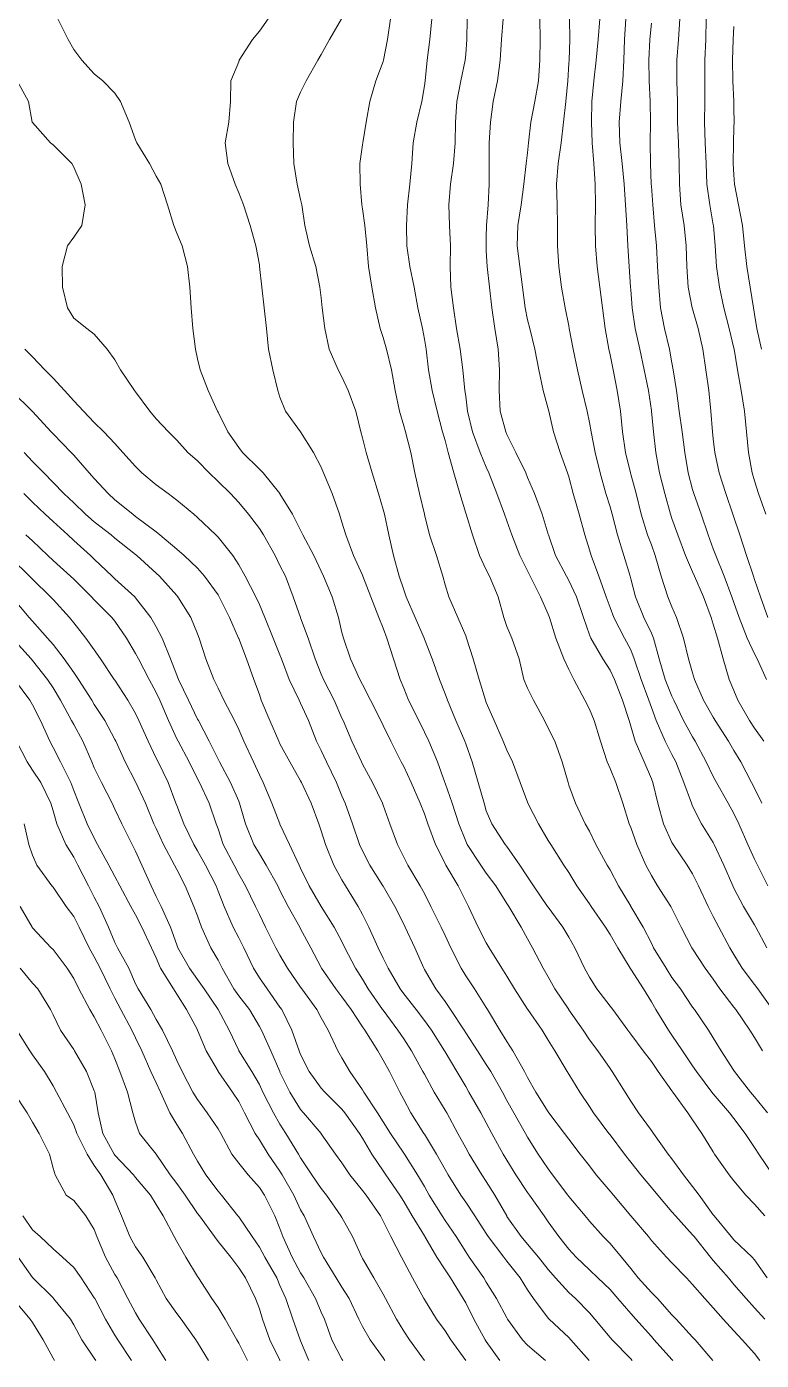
# Model space of a CAD drawing. Header units: centimetres. Extents: x 0 to 642158, y -847 to 649707.
# Drawn here: x 617067.11 to 617084.92, y 620602.75 to 620635.06 of the extents above; entities that cross this region are included whole.
import ezdxf

# ---------------------------------------------------------------- set-up
doc = ezdxf.new("R2010")
doc.units = ezdxf.units.CM
doc.header["$MEASUREMENT"] = 0
doc.layers.add('WAL_topographie 0.5', color=253, linetype='Continuous', lineweight=20)

msp = doc.modelspace()

# ---------------------------------------------------------------- linework, layer by layer
at = {"layer": 'WAL_topographie 0.5'}
for points in [[(617084.997, 620603.75), (617084.75, 620604.026), (617084.545, 620604.25), (617084.25, 620604.593), (617084.116, 620604.75), (617083.75, 620605.168), (617083.681, 620605.25), (617083.284, 620605.75), (617083.25, 620605.793), (617082.834, 620606.25), (617082.75, 620606.354), (617082.408, 620606.75), (617082.25, 620606.943), (617081.995, 620607.25), (617081.75, 620607.553), (617081.597, 620607.75), (617081.25, 620608.214), (617081.223, 620608.25), (617080.846, 620608.75), (617080.75, 620608.901), (617080.514, 620609.25), (617080.25, 620609.685), (617080.21, 620609.75), (617079.907, 620610.25), (617079.75, 620610.511), (617079.606, 620610.75), (617079.255, 620611.25), (617079.25, 620611.257), (617078.937, 620611.75), (617078.75, 620612.062), (617078.63, 620612.25), (617078.319, 620612.75), (617078.25, 620612.87), (617078.049, 620613.25), (617077.816, 620613.75), (617077.75, 620613.88), (617077.57, 620614.25), (617077.27, 620614.75), (617077.25, 620614.789), (617077.015, 620615.25), (617076.836, 620615.75), (617076.75, 620615.993), (617076.65, 620616.25), (617076.431, 620616.75), (617076.25, 620617.136), (617076.19, 620617.25), (617075.94, 620617.75), (617075.75, 620618.131), (617075.692, 620618.25), (617075.443, 620618.75), (617075.25, 620619.124), (617075.185, 620619.25), (617074.958, 620619.75), (617074.786, 620620.25), (617074.75, 620620.386), (617074.666, 620620.75), (617074.512, 620621.25), (617074.307, 620621.75), (617074.25, 620621.869), (617074.07, 620622.25), (617073.807, 620622.75), (617073.75, 620622.866), (617073.55, 620623.25), (617073.25, 620623.744), (617073.246, 620623.75), (617072.839, 620624.25), (617072.75, 620624.34), (617072.343, 620624.75), (617072.25, 620624.87), (617071.986, 620625.25), (617071.75, 620625.725), (617071.736, 620625.75), (617071.511, 620626.25), (617071.316, 620626.75), (617071.25, 620627.019), (617071.2, 620627.25), (617071.14, 620627.75), (617071.099, 620628.25), (617071.061, 620628.75), (617071.005, 620629.25), (617070.88, 620629.75), (617070.75, 620630.058), (617070.679, 620630.25), (617070.521, 620630.75), (617070.361, 620631.25), (617070.25, 620631.445), (617070.087, 620631.75), (617069.784, 620632.25), (617069.75, 620632.324), (617069.591, 620632.75), (617069.387, 620633.25), (617069.25, 620633.453), (617068.955, 620633.75), (617068.75, 620633.922), (617068.444, 620634.25), (617068.25, 620634.514), (617068.115, 620634.75), (617067.867, 620635.25)], [(617085.06, 620604.75), (617084.75, 620605.187), (617084.693, 620605.25), (617084.25, 620605.675), (617084.186, 620605.75), (617083.773, 620606.25), (617083.75, 620606.279), (617083.406, 620606.75), (617083.25, 620606.961), (617083.031, 620607.25), (617082.75, 620607.636), (617082.661, 620607.75), (617082.299, 620608.25), (617082.25, 620608.32), (617081.937, 620608.75), (617081.75, 620609.028), (617081.613, 620609.25), (617081.303, 620609.75), (617081.25, 620609.82), (617080.95, 620610.25), (617080.75, 620610.52), (617080.594, 620610.75), (617080.25, 620611.246), (617080.248, 620611.25), (617079.911, 620611.75), (617079.75, 620612.04), (617079.629, 620612.25), (617079.369, 620612.75), (617079.25, 620612.966), (617079.093, 620613.25), (617078.798, 620613.75), (617078.75, 620613.823), (617078.477, 620614.25), (617078.25, 620614.557), (617078.115, 620614.75), (617077.787, 620615.25), (617077.75, 620615.332), (617077.587, 620615.75), (617077.421, 620616.25), (617077.25, 620616.737), (617077.245, 620616.75), (617077.069, 620617.25), (617076.856, 620617.75), (617076.75, 620617.97), (617076.613, 620618.25), (617076.365, 620618.75), (617076.25, 620619.04), (617076.166, 620619.25), (617076.004, 620619.75), (617075.843, 620620.25), (617075.75, 620620.494), (617075.644, 620620.75), (617075.45, 620621.25), (617075.26, 620621.75), (617075.25, 620621.776), (617075.034, 620622.25), (617074.842, 620622.75), (617074.75, 620623.062), (617074.694, 620623.25), (617074.518, 620623.75), (617074.306, 620624.25), (617074.25, 620624.395), (617074.065, 620624.75), (617073.75, 620625.244), (617073.744, 620625.25), (617073.381, 620625.75), (617073.25, 620626.091), (617073.2, 620626.25), (617073.075, 620626.75), (617072.972, 620627.25), (617072.92, 620627.75), (617072.865, 620628.25), (617072.808, 620628.75), (617072.756, 620629.25), (617072.75, 620629.29), (617072.662, 620629.75), (617072.527, 620630.25), (617072.364, 620630.75), (617072.25, 620631.036), (617072.166, 620631.25), (617071.988, 620631.75), (617071.924, 620632.25), (617072.012, 620632.75), (617072.049, 620633.25), (617072.056, 620633.75), (617072.25, 620634.215), (617072.264, 620634.25), (617072.583, 620634.75), (617072.75, 620634.955), (617072.962, 620635.25)], [(617084.999, 620606.25), (617084.75, 620606.534), (617084.542, 620606.75), (617084.25, 620607.1), (617084.132, 620607.25), (617083.784, 620607.75), (617083.75, 620607.804), (617083.471, 620608.25), (617083.25, 620608.577), (617083.135, 620608.75), (617082.771, 620609.25), (617082.75, 620609.279), (617082.415, 620609.75), (617082.25, 620609.99), (617082.054, 620610.25), (617081.75, 620610.656), (617081.676, 620610.75), (617081.315, 620611.25), (617081.25, 620611.334), (617080.927, 620611.75), (617080.75, 620612.032), (617080.633, 620612.25), (617080.399, 620612.75), (617080.25, 620613.001), (617080.105, 620613.25), (617079.75, 620613.729), (617079.736, 620613.75), (617079.395, 620614.25), (617079.25, 620614.468), (617079.059, 620614.75), (617078.75, 620615.198), (617078.711, 620615.25), (617078.383, 620615.75), (617078.25, 620616.066), (617078.195, 620616.25), (617078.055, 620616.75), (617077.904, 620617.25), (617077.75, 620617.69), (617077.729, 620617.75), (617077.512, 620618.25), (617077.306, 620618.75), (617077.25, 620618.9), (617077.112, 620619.25), (617076.937, 620619.75), (617076.75, 620620.225), (617076.741, 620620.25), (617076.524, 620620.75), (617076.306, 620621.25), (617076.25, 620621.416), (617076.142, 620621.75), (617076.002, 620622.25), (617075.889, 620622.75), (617075.782, 620623.25), (617075.75, 620623.367), (617075.634, 620623.75), (617075.485, 620624.25), (617075.336, 620624.75), (617075.25, 620625.099), (617075.212, 620625.25), (617075.086, 620625.75), (617074.905, 620626.25), (617074.75, 620626.582), (617074.656, 620626.75), (617074.444, 620627.25), (617074.34, 620627.75), (617074.275, 620628.25), (617074.25, 620628.492), (617074.219, 620628.75), (617074.117, 620629.25), (617073.962, 620629.75), (617073.851, 620630.25), (617073.781, 620630.75), (617073.75, 620630.877), (617073.668, 620631.25), (617073.584, 620631.75), (617073.568, 620632.25), (617073.576, 620632.75), (617073.654, 620633.25), (617073.75, 620633.477), (617073.884, 620633.75), (617074.168, 620634.25), (617074.25, 620634.386), (617074.453, 620634.75), (617074.741, 620635.25)], [(617085.198, 620607.25), (617084.853, 620607.75), (617084.75, 620607.911), (617084.523, 620608.25), (617084.25, 620608.608), (617084.142, 620608.75), (617083.75, 620609.211), (617083.719, 620609.25), (617083.342, 620609.75), (617083.25, 620609.884), (617083.001, 620610.25), (617082.75, 620610.63), (617082.666, 620610.75), (617082.359, 620611.25), (617082.25, 620611.44), (617082.06, 620611.75), (617081.75, 620612.226), (617081.733, 620612.25), (617081.434, 620612.75), (617081.25, 620613.067), (617081.135, 620613.25), (617080.789, 620613.75), (617080.75, 620613.81), (617080.445, 620614.25), (617080.25, 620614.57), (617080.133, 620614.75), (617079.812, 620615.25), (617079.75, 620615.347), (617079.517, 620615.75), (617079.258, 620616.25), (617079.25, 620616.273), (617079.072, 620616.75), (617078.885, 620617.25), (617078.75, 620617.531), (617078.66, 620617.75), (617078.439, 620618.25), (617078.25, 620618.69), (617078.229, 620618.75), (617078.079, 620619.25), (617077.935, 620619.75), (617077.769, 620620.25), (617077.75, 620620.301), (617077.561, 620620.75), (617077.339, 620621.25), (617077.25, 620621.538), (617077.193, 620621.75), (617077.044, 620622.25), (617076.876, 620622.75), (617076.75, 620623.245), (617076.749, 620623.25), (617076.629, 620623.75), (617076.518, 620624.25), (617076.419, 620624.75), (617076.288, 620625.25), (617076.25, 620625.393), (617076.15, 620625.75), (617076.04, 620626.25), (617075.949, 620626.75), (617075.829, 620627.25), (617075.75, 620627.529), (617075.675, 620627.75), (617075.568, 620628.25), (617075.478, 620628.75), (617075.398, 620629.25), (617075.357, 620629.75), (617075.303, 620630.25), (617075.25, 620630.65), (617075.233, 620630.75), (617075.19, 620631.25), (617075.188, 620631.75), (617075.25, 620632.202), (617075.255, 620632.25), (617075.341, 620632.75), (617075.43, 620633.25), (617075.571, 620633.75), (617075.75, 620634.22), (617075.759, 620634.25), (617075.858, 620634.75), (617075.93, 620635.25)], [(617085.065, 620608.75), (617084.75, 620609.135), (617084.652, 620609.25), (617084.267, 620609.75), (617084.25, 620609.778), (617083.946, 620610.25), (617083.75, 620610.562), (617083.631, 620610.75), (617083.293, 620611.25), (617083.25, 620611.31), (617082.954, 620611.75), (617082.75, 620612.028), (617082.605, 620612.25), (617082.306, 620612.75), (617082.25, 620612.863), (617082.054, 620613.25), (617081.754, 620613.75), (617081.75, 620613.756), (617081.454, 620614.25), (617081.25, 620614.632), (617081.181, 620614.75), (617080.907, 620615.25), (617080.75, 620615.571), (617080.648, 620615.75), (617080.411, 620616.25), (617080.25, 620616.689), (617080.23, 620616.75), (617080.091, 620617.25), (617079.908, 620617.75), (617079.75, 620618.072), (617079.663, 620618.25), (617079.39, 620618.75), (617079.25, 620619.04), (617079.158, 620619.25), (617079.046, 620619.75), (617078.87, 620620.25), (617078.75, 620620.531), (617078.671, 620620.75), (617078.536, 620621.25), (617078.326, 620621.75), (617078.25, 620621.905), (617078.085, 620622.25), (617077.917, 620622.75), (617077.759, 620623.25), (617077.75, 620623.279), (617077.608, 620623.75), (617077.463, 620624.25), (617077.327, 620624.75), (617077.25, 620625.039), (617077.189, 620625.25), (617077.058, 620625.75), (617076.942, 620626.25), (617076.849, 620626.75), (617076.792, 620627.25), (617076.75, 620627.492), (617076.7, 620627.75), (617076.594, 620628.25), (617076.504, 620628.75), (617076.397, 620629.25), (617076.326, 620629.75), (617076.317, 620630.25), (617076.344, 620630.75), (617076.398, 620631.25), (617076.447, 620631.75), (617076.481, 620632.25), (617076.567, 620632.75), (617076.686, 620633.25), (617076.75, 620633.629), (617076.766, 620633.75), (617076.82, 620634.25), (617076.879, 620634.75), (617076.926, 620635.25)], [(617084.946, 620610.25), (617084.75, 620610.571), (617084.64, 620610.75), (617084.297, 620611.25), (617084.25, 620611.311), (617083.912, 620611.75), (617083.75, 620611.984), (617083.555, 620612.25), (617083.25, 620612.723), (617083.233, 620612.75), (617082.971, 620613.25), (617082.75, 620613.702), (617082.725, 620613.75), (617082.403, 620614.25), (617082.25, 620614.499), (617082.117, 620614.75), (617081.896, 620615.25), (617081.75, 620615.664), (617081.716, 620615.75), (617081.56, 620616.25), (617081.391, 620616.75), (617081.25, 620617.094), (617081.183, 620617.25), (617081.015, 620617.75), (617080.865, 620618.25), (617080.75, 620618.53), (617080.64, 620618.75), (617080.375, 620619.25), (617080.25, 620619.49), (617080.129, 620619.75), (617079.935, 620620.25), (617079.778, 620620.75), (617079.75, 620620.826), (617079.566, 620621.25), (617079.315, 620621.75), (617079.25, 620621.879), (617079.06, 620622.25), (617078.87, 620622.75), (617078.75, 620623.092), (617078.695, 620623.25), (617078.506, 620623.75), (617078.313, 620624.25), (617078.25, 620624.39), (617078.101, 620624.75), (617077.918, 620625.25), (617077.796, 620625.75), (617077.75, 620626.114), (617077.732, 620626.25), (617077.681, 620626.75), (617077.614, 620627.25), (617077.531, 620627.75), (617077.455, 620628.25), (617077.394, 620628.75), (617077.373, 620629.25), (617077.379, 620629.75), (617077.361, 620630.25), (617077.341, 620630.75), (617077.383, 620631.25), (617077.456, 620631.75), (617077.494, 620632.25), (617077.507, 620632.75), (617077.539, 620633.25), (617077.629, 620633.75), (617077.735, 620634.25), (617077.75, 620634.398), (617077.781, 620634.75), (617077.786, 620635.25)], [(617085.185, 620611.25), (617084.828, 620611.75), (617084.75, 620611.857), (617084.452, 620612.25), (617084.25, 620612.583), (617084.153, 620612.75), (617083.882, 620613.25), (617083.75, 620613.502), (617083.625, 620613.75), (617083.396, 620614.25), (617083.25, 620614.536), (617083.115, 620614.75), (617082.777, 620615.25), (617082.75, 620615.298), (617082.546, 620615.75), (617082.408, 620616.25), (617082.287, 620616.75), (617082.25, 620616.842), (617082.072, 620617.25), (617081.854, 620617.75), (617081.75, 620618.118), (617081.71, 620618.25), (617081.551, 620618.75), (617081.359, 620619.25), (617081.25, 620619.475), (617081.074, 620619.75), (617080.78, 620620.25), (617080.75, 620620.33), (617080.603, 620620.75), (617080.439, 620621.25), (617080.25, 620621.647), (617080.194, 620621.75), (617079.929, 620622.25), (617079.754, 620622.75), (617079.75, 620622.766), (617079.604, 620623.25), (617079.422, 620623.75), (617079.25, 620624.144), (617079.207, 620624.25), (617078.969, 620624.75), (617078.75, 620625.182), (617078.72, 620625.25), (617078.587, 620625.75), (617078.562, 620626.25), (617078.572, 620626.75), (617078.538, 620627.25), (617078.454, 620627.75), (617078.388, 620628.25), (617078.329, 620628.75), (617078.269, 620629.25), (617078.25, 620629.635), (617078.244, 620629.75), (617078.25, 620629.964), (617078.257, 620630.25), (617078.296, 620630.75), (617078.321, 620631.25), (617078.318, 620631.75), (617078.322, 620632.25), (617078.351, 620632.75), (617078.415, 620633.25), (617078.52, 620633.75), (617078.59, 620634.25), (617078.619, 620634.75), (617078.659, 620635.25)], [(617085.05, 620612.75), (617084.781, 620613.25), (617084.75, 620613.304), (617084.485, 620613.75), (617084.25, 620614.194), (617084.223, 620614.25), (617084.004, 620614.75), (617083.775, 620615.25), (617083.75, 620615.297), (617083.465, 620615.75), (617083.25, 620616.176), (617083.219, 620616.25), (617083.041, 620616.75), (617082.841, 620617.25), (617082.75, 620617.427), (617082.582, 620617.75), (617082.367, 620618.25), (617082.25, 620618.569), (617082.188, 620618.75), (617082.002, 620619.25), (617081.836, 620619.75), (617081.75, 620619.965), (617081.597, 620620.25), (617081.341, 620620.75), (617081.25, 620620.991), (617081.158, 620621.25), (617080.978, 620621.75), (617080.788, 620622.25), (617080.75, 620622.386), (617080.641, 620622.75), (617080.502, 620623.25), (617080.356, 620623.75), (617080.25, 620624.155), (617080.221, 620624.25), (617080.044, 620624.75), (617079.88, 620625.25), (617079.764, 620625.75), (617079.75, 620625.806), (617079.63, 620626.25), (617079.524, 620626.75), (617079.424, 620627.25), (617079.301, 620627.75), (617079.25, 620627.964), (617079.189, 620628.25), (617079.128, 620628.75), (617079.062, 620629.25), (617078.997, 620629.75), (617079.017, 620630.25), (617079.097, 620630.75), (617079.162, 620631.25), (617079.22, 620631.75), (617079.25, 620632.009), (617079.276, 620632.25), (617079.331, 620632.75), (617079.424, 620633.25), (617079.517, 620633.75), (617079.547, 620634.25), (617079.555, 620634.75), (617079.55, 620635.25)], [(617085.074, 620614.25), (617084.82, 620614.75), (617084.75, 620614.898), (617084.59, 620615.25), (617084.372, 620615.75), (617084.25, 620616.002), (617084.113, 620616.25), (617083.831, 620616.75), (617083.75, 620616.895), (617083.58, 620617.25), (617083.315, 620617.75), (617083.25, 620617.858), (617083.033, 620618.25), (617082.793, 620618.75), (617082.75, 620618.845), (617082.588, 620619.25), (617082.438, 620619.75), (617082.301, 620620.25), (617082.25, 620620.366), (617082.07, 620620.75), (617081.864, 620621.25), (617081.75, 620621.688), (617081.733, 620621.75), (617081.582, 620622.25), (617081.429, 620622.75), (617081.301, 620623.25), (617081.25, 620623.43), (617081.149, 620623.75), (617081.006, 620624.25), (617080.891, 620624.75), (617080.791, 620625.25), (617080.75, 620625.47), (617080.691, 620625.75), (617080.577, 620626.25), (617080.459, 620626.75), (617080.353, 620627.25), (617080.262, 620627.75), (617080.25, 620627.815), (617080.163, 620628.25), (617080.07, 620628.75), (617080.007, 620629.25), (617079.975, 620629.75), (617079.976, 620630.25), (617079.965, 620630.75), (617079.949, 620631.25), (617079.99, 620631.75), (617080.061, 620632.25), (617080.123, 620632.75), (617080.177, 620633.25), (617080.222, 620633.75), (617080.25, 620634.167), (617080.256, 620634.25), (617080.276, 620634.75), (617080.266, 620635.25)], [(617084.93, 620616.25), (617084.75, 620616.618), (617084.681, 620616.75), (617084.415, 620617.25), (617084.25, 620617.53), (617084.119, 620617.75), (617083.8, 620618.25), (617083.75, 620618.333), (617083.515, 620618.75), (617083.298, 620619.25), (617083.25, 620619.411), (617083.149, 620619.75), (617083.028, 620620.25), (617082.859, 620620.75), (617082.75, 620621.008), (617082.651, 620621.25), (617082.491, 620621.75), (617082.346, 620622.25), (617082.25, 620622.509), (617082.16, 620622.75), (617082.006, 620623.25), (617081.884, 620623.75), (617081.75, 620624.22), (617081.741, 620624.25), (617081.62, 620624.75), (617081.55, 620625.25), (617081.499, 620625.75), (617081.422, 620626.25), (617081.323, 620626.75), (617081.25, 620627.113), (617081.221, 620627.25), (617081.128, 620627.75), (617081.065, 620628.25), (617081.001, 620628.75), (617080.938, 620629.25), (617080.9, 620629.75), (617080.892, 620630.25), (617080.896, 620630.75), (617080.89, 620631.25), (617080.856, 620631.75), (617080.815, 620632.25), (617080.798, 620632.75), (617080.811, 620633.25), (617080.855, 620633.75), (617080.913, 620634.25), (617080.96, 620634.75), (617080.999, 620635.25)], [(617084.976, 620617.75), (617084.75, 620618.07), (617084.63, 620618.25), (617084.347, 620618.75), (617084.25, 620618.982), (617084.139, 620619.25), (617083.992, 620619.75), (617083.855, 620620.25), (617083.75, 620620.591), (617083.698, 620620.75), (617083.51, 620621.25), (617083.297, 620621.75), (617083.25, 620621.855), (617083.077, 620622.25), (617082.888, 620622.75), (617082.75, 620623.151), (617082.716, 620623.25), (617082.574, 620623.75), (617082.45, 620624.25), (617082.36, 620624.75), (617082.303, 620625.25), (617082.252, 620625.75), (617082.25, 620625.762), (617082.179, 620626.25), (617082.078, 620626.75), (617081.967, 620627.25), (617081.857, 620627.75), (617081.786, 620628.25), (617081.75, 620628.689), (617081.745, 620628.75), (617081.709, 620629.25), (617081.682, 620629.75), (617081.654, 620630.25), (617081.624, 620630.75), (617081.589, 620631.25), (617081.541, 620631.75), (617081.483, 620632.25), (617081.469, 620632.75), (617081.512, 620633.25), (617081.557, 620633.75), (617081.581, 620634.25), (617081.599, 620634.75), (617081.635, 620635.25)], [(617085.069, 620620.75), (617084.894, 620621.25), (617084.75, 620621.672), (617084.725, 620621.75), (617084.558, 620622.25), (617084.395, 620622.75), (617084.25, 620623.182), (617084.228, 620623.25), (617084.058, 620623.75), (617083.897, 620624.25), (617083.786, 620624.75), (617083.75, 620625.074), (617083.732, 620625.25), (617083.694, 620625.75), (617083.642, 620626.25), (617083.574, 620626.75), (617083.495, 620627.25), (617083.384, 620627.75), (617083.25, 620628.225), (617083.243, 620628.25), (617083.146, 620628.75), (617083.109, 620629.25), (617083.091, 620629.75), (617083.044, 620630.25), (617082.968, 620630.75), (617082.929, 620631.25), (617082.923, 620631.75), (617082.905, 620632.25), (617082.887, 620632.75), (617082.881, 620633.25), (617082.87, 620633.75), (617082.87, 620634.25), (617082.911, 620634.75), (617082.942, 620635.25)], [(617085.027, 620623.25), (617084.845, 620623.75), (617084.75, 620624.061), (617084.692, 620624.25), (617084.602, 620624.75), (617084.553, 620625.25), (617084.506, 620625.75), (617084.428, 620626.25), (617084.336, 620626.75), (617084.255, 620627.25), (617084.25, 620627.273), (617084.138, 620627.75), (617084.009, 620628.25), (617083.898, 620628.75), (617083.829, 620629.25), (617083.797, 620629.75), (617083.753, 620630.25), (617083.75, 620630.265), (617083.664, 620630.75), (617083.597, 620631.25), (617083.577, 620631.75), (617083.558, 620632.25), (617083.54, 620632.75), (617083.545, 620633.25), (617083.544, 620633.75), (617083.544, 620634.25), (617083.567, 620634.75), (617083.582, 620635.25)], [(617085.041, 620619.25), (617084.811, 620619.75), (617084.75, 620619.869), (617084.575, 620620.25), (617084.377, 620620.75), (617084.25, 620621.111), (617084.201, 620621.25), (617084.012, 620621.75), (617083.809, 620622.25), (617083.75, 620622.414), (617083.624, 620622.75), (617083.454, 620623.25), (617083.281, 620623.75), (617083.25, 620623.853), (617083.143, 620624.25), (617083.063, 620624.75), (617082.997, 620625.25), (617082.927, 620625.75), (617082.862, 620626.25), (617082.782, 620626.75), (617082.75, 620626.922), (617082.693, 620627.25), (617082.572, 620627.75), (617082.471, 620628.25), (617082.428, 620628.75), (617082.401, 620629.25), (617082.371, 620629.75), (617082.33, 620630.25), (617082.283, 620630.75), (617082.25, 620631.203), (617082.247, 620631.25), (617082.228, 620631.75), (617082.22, 620632.25), (617082.226, 620632.75), (617082.222, 620633.25), (617082.197, 620633.75), (617082.187, 620634.25), (617082.213, 620634.75), (617082.25, 620635.15)], [(617084.917, 620627.25), (617084.808, 620627.75), (617084.75, 620628.095), (617084.722, 620628.25), (617084.647, 620628.75), (617084.565, 620629.25), (617084.508, 620629.75), (617084.456, 620630.25), (617084.36, 620630.75), (617084.265, 620631.25), (617084.25, 620631.471), (617084.234, 620631.75), (617084.24, 620632.25), (617084.25, 620632.625), (617084.254, 620632.75), (617084.25, 620633.083), (617084.248, 620633.25), (617084.221, 620633.75), (617084.216, 620634.25), (617084.236, 620634.75), (617084.25, 620635.07)], [(617084.88, 620602.75), (617084.75, 620602.917), (617084.454, 620603.25), (617084.25, 620603.471), (617083.994, 620603.75), (617083.75, 620604.028), (617083.543, 620604.25), (617083.25, 620604.591), (617083.098, 620604.75), (617082.75, 620605.116), (617082.619, 620605.25), (617082.25, 620605.656), (617082.179, 620605.75), (617081.755, 620606.25), (617081.75, 620606.256), (617081.332, 620606.75), (617081.25, 620606.849), (617080.913, 620607.25), (617080.75, 620607.462), (617080.527, 620607.75), (617080.25, 620608.11), (617080.148, 620608.25), (617079.766, 620608.75), (617079.75, 620608.773), (617079.454, 620609.25), (617079.25, 620609.606), (617079.176, 620609.75), (617078.896, 620610.25), (617078.75, 620610.474), (617078.578, 620610.75), (617078.279, 620611.25), (617078.25, 620611.297), (617077.96, 620611.75), (617077.75, 620612.067), (617077.638, 620612.25), (617077.394, 620612.75), (617077.25, 620613.046), (617077.154, 620613.25), (617076.907, 620613.75), (617076.75, 620614.059), (617076.647, 620614.25), (617076.347, 620614.75), (617076.25, 620614.943), (617076.097, 620615.25), (617075.913, 620615.75), (617075.75, 620616.201), (617075.732, 620616.25), (617075.489, 620616.75), (617075.25, 620617.195), (617075.224, 620617.25), (617074.993, 620617.75), (617074.778, 620618.25), (617074.75, 620618.31), (617074.561, 620618.75), (617074.305, 620619.25), (617074.25, 620619.38), (617074.099, 620619.75), (617073.935, 620620.25), (617073.75, 620620.739), (617073.745, 620620.75), (617073.569, 620621.25), (617073.38, 620621.75), (617073.25, 620622.011), (617073.131, 620622.25), (617072.847, 620622.75), (617072.75, 620622.905), (617072.49, 620623.25), (617072.25, 620623.536), (617072.048, 620623.75), (617071.75, 620624.048), (617071.531, 620624.25), (617071.25, 620624.546), (617071.016, 620624.75), (617070.75, 620625.049), (617070.544, 620625.25), (617070.25, 620625.559), (617070.093, 620625.75), (617069.75, 620626.219), (617069.724, 620626.25), (617069.384, 620626.75), (617069.25, 620626.995), (617069.064, 620627.25), (617068.75, 620627.611), (617068.567, 620627.75), (617068.25, 620628.002), (617068.101, 620628.25), (617067.98, 620628.75), (617067.973, 620629.25), (617068.104, 620629.75), (617068.25, 620629.963), (617068.451, 620630.25), (617068.529, 620630.75), (617068.431, 620631.25), (617068.25, 620631.662), (617068.205, 620631.75), (617067.75, 620632.197), (617067.688, 620632.25), (617067.25, 620632.744), (617067.246, 620632.75), (617067.153, 620633.25), (617066.883, 620633.75)], [(617083.738, 620602.75), (617083.309, 620603.25), (617083.25, 620603.315), (617082.853, 620603.75), (617082.75, 620603.858), (617082.397, 620604.25), (617082.25, 620604.399), (617081.934, 620604.75), (617081.75, 620604.977), (617081.527, 620605.25), (617081.25, 620605.582), (617081.085, 620605.75), (617080.75, 620606.125), (617080.646, 620606.25), (617080.25, 620606.72), (617080.228, 620606.75), (617079.854, 620607.25), (617079.75, 620607.391), (617079.507, 620607.75), (617079.25, 620608.157), (617079.198, 620608.25), (617078.917, 620608.75), (617078.75, 620609.05), (617078.639, 620609.25), (617078.357, 620609.75), (617078.25, 620609.916), (617078.034, 620610.25), (617077.75, 620610.689), (617077.711, 620610.75), (617077.385, 620611.25), (617077.25, 620611.443), (617077.026, 620611.75), (617076.75, 620612.223), (617076.734, 620612.25), (617076.52, 620612.75), (617076.285, 620613.25), (617076.25, 620613.317), (617076.031, 620613.75), (617075.75, 620614.237), (617075.742, 620614.25), (617075.426, 620614.75), (617075.25, 620615.095), (617075.177, 620615.25), (617075.01, 620615.75), (617074.828, 620616.25), (617074.75, 620616.432), (617074.619, 620616.75), (617074.379, 620617.25), (617074.25, 620617.524), (617074.136, 620617.75), (617073.938, 620618.25), (617073.75, 620618.676), (617073.715, 620618.75), (617073.475, 620619.25), (617073.288, 620619.75), (617073.25, 620619.844), (617073.085, 620620.25), (617072.881, 620620.75), (617072.75, 620621.061), (617072.664, 620621.25), (617072.406, 620621.75), (617072.25, 620622.029), (617072.106, 620622.25), (617071.75, 620622.698), (617071.699, 620622.75), (617071.25, 620623.174), (617071.162, 620623.25), (617070.75, 620623.595), (617070.542, 620623.75), (617070.25, 620623.962), (617069.903, 620624.25), (617069.75, 620624.404), (617069.438, 620624.75), (617069.25, 620624.962), (617068.983, 620625.25), (617068.75, 620625.476), (617068.484, 620625.75), (617068.25, 620626.002), (617068.029, 620626.25), (617067.75, 620626.55), (617067.55, 620626.75), (617067.25, 620627.066), (617067.07, 620627.25)], [(617082.767, 620602.75), (617082.75, 620602.77), (617082.321, 620603.25), (617082.25, 620603.33), (617081.87, 620603.75), (617081.75, 620603.887), (617081.441, 620604.25), (617081.25, 620604.469), (617080.956, 620604.75), (617080.75, 620604.944), (617080.425, 620605.25), (617080.25, 620605.443), (617080.01, 620605.75), (617079.75, 620606.11), (617079.649, 620606.25), (617079.299, 620606.75), (617079.25, 620606.818), (617078.962, 620607.25), (617078.75, 620607.599), (617078.661, 620607.75), (617078.387, 620608.25), (617078.25, 620608.503), (617078.115, 620608.75), (617077.829, 620609.25), (617077.75, 620609.387), (617077.539, 620609.75), (617077.25, 620610.227), (617077.237, 620610.25), (617076.921, 620610.75), (617076.75, 620610.988), (617076.552, 620611.25), (617076.25, 620611.635), (617076.164, 620611.75), (617075.87, 620612.25), (617075.75, 620612.498), (617075.631, 620612.75), (617075.402, 620613.25), (617075.25, 620613.557), (617075.147, 620613.75), (617074.835, 620614.25), (617074.75, 620614.391), (617074.551, 620614.75), (617074.353, 620615.25), (617074.25, 620615.581), (617074.192, 620615.75), (617074.002, 620616.25), (617073.772, 620616.75), (617073.75, 620616.789), (617073.486, 620617.25), (617073.25, 620617.691), (617073.22, 620617.75), (617073.003, 620618.25), (617072.797, 620618.75), (617072.75, 620618.882), (617072.615, 620619.25), (617072.435, 620619.75), (617072.25, 620620.244), (617072.248, 620620.25), (617072.03, 620620.75), (617071.779, 620621.25), (617071.75, 620621.296), (617071.42, 620621.75), (617071.25, 620621.944), (617070.929, 620622.25), (617070.75, 620622.404), (617070.335, 620622.75), (617070.25, 620622.821), (617069.75, 620623.2), (617069.682, 620623.25), (617069.25, 620623.601), (617069.084, 620623.75), (617068.75, 620624.113), (617068.629, 620624.25), (617068.25, 620624.686), (617068.187, 620624.75), (617067.75, 620625.198), (617067.701, 620625.25), (617067.25, 620625.742), (617067.243, 620625.75), (617066.75, 620626.236)], [(617081.784, 620602.75), (617081.75, 620602.786), (617081.301, 620603.25), (617081.25, 620603.307), (617080.884, 620603.75), (617080.75, 620603.902), (617080.408, 620604.25), (617080.25, 620604.395), (617079.929, 620604.75), (617079.75, 620604.955), (617079.514, 620605.25), (617079.25, 620605.568), (617079.096, 620605.75), (617078.75, 620606.241), (617078.744, 620606.25), (617078.46, 620606.75), (617078.25, 620607.088), (617078.144, 620607.25), (617077.834, 620607.75), (617077.75, 620607.899), (617077.562, 620608.25), (617077.29, 620608.75), (617077.25, 620608.817), (617076.99, 620609.25), (617076.75, 620609.682), (617076.714, 620609.75), (617076.436, 620610.25), (617076.25, 620610.538), (617076.109, 620610.75), (617075.75, 620611.232), (617075.738, 620611.25), (617075.39, 620611.75), (617075.25, 620611.987), (617075.083, 620612.25), (617074.824, 620612.75), (617074.75, 620612.896), (617074.564, 620613.25), (617074.25, 620613.744), (617074.246, 620613.75), (617073.96, 620614.25), (617073.75, 620614.678), (617073.716, 620614.75), (617073.483, 620615.25), (617073.25, 620615.741), (617073.245, 620615.75), (617073.055, 620616.25), (617072.844, 620616.75), (617072.75, 620616.941), (617072.609, 620617.25), (617072.377, 620617.75), (617072.25, 620618.033), (617072.145, 620618.25), (617071.889, 620618.75), (617071.75, 620619.04), (617071.647, 620619.25), (617071.452, 620619.75), (617071.289, 620620.25), (617071.25, 620620.351), (617071.09, 620620.75), (617070.776, 620621.25), (617070.75, 620621.281), (617070.333, 620621.75), (617070.25, 620621.827), (617069.781, 620622.25), (617069.75, 620622.276), (617069.25, 620622.673), (617069.157, 620622.75), (617068.75, 620623.068), (617068.537, 620623.25), (617068.25, 620623.524), (617068.012, 620623.75), (617067.75, 620624.019), (617067.525, 620624.25), (617067.25, 620624.531), (617067.048, 620624.75)], [(617080.74, 620602.75), (617080.299, 620603.25), (617080.25, 620603.303), (617079.774, 620603.75), (617079.75, 620603.775), (617079.39, 620604.25), (617079.25, 620604.458), (617079.07, 620604.75), (617078.75, 620605.157), (617078.677, 620605.25), (617078.296, 620605.75), (617078.25, 620605.825), (617077.976, 620606.25), (617077.75, 620606.582), (617077.633, 620606.75), (617077.323, 620607.25), (617077.25, 620607.374), (617077.039, 620607.75), (617076.75, 620608.231), (617076.737, 620608.25), (617076.418, 620608.75), (617076.25, 620609.068), (617076.157, 620609.25), (617075.905, 620609.75), (617075.75, 620610.024), (617075.618, 620610.25), (617075.307, 620610.75), (617075.25, 620610.835), (617074.978, 620611.25), (617074.75, 620611.563), (617074.605, 620611.75), (617074.259, 620612.25), (617074.25, 620612.268), (617073.997, 620612.75), (617073.75, 620613.208), (617073.728, 620613.25), (617073.445, 620613.75), (617073.25, 620614.139), (617073.194, 620614.25), (617072.915, 620614.75), (617072.75, 620615.02), (617072.615, 620615.25), (617072.418, 620615.75), (617072.272, 620616.25), (617072.25, 620616.302), (617072.051, 620616.75), (617071.786, 620617.25), (617071.75, 620617.321), (617071.536, 620617.75), (617071.272, 620618.25), (617071.25, 620618.29), (617071.03, 620618.75), (617070.793, 620619.25), (617070.75, 620619.356), (617070.595, 620619.75), (617070.392, 620620.25), (617070.25, 620620.519), (617070.122, 620620.75), (617069.75, 620621.227), (617069.729, 620621.25), (617069.25, 620621.685), (617069.181, 620621.75), (617068.75, 620622.159), (617068.655, 620622.25), (617068.25, 620622.613), (617068.107, 620622.75), (617067.75, 620623.077), (617067.56, 620623.25), (617067.25, 620623.545), (617067.038, 620623.75)], [(617079.688, 620602.75), (617079.25, 620603.122), (617079.125, 620603.25), (617078.766, 620603.75), (617078.75, 620603.778), (617078.496, 620604.25), (617078.25, 620604.649), (617078.191, 620604.75), (617077.835, 620605.25), (617077.75, 620605.377), (617077.516, 620605.75), (617077.25, 620606.138), (617077.178, 620606.25), (617076.869, 620606.75), (617076.75, 620606.963), (617076.584, 620607.25), (617076.265, 620607.75), (617076.25, 620607.771), (617075.927, 620608.25), (617075.75, 620608.534), (617075.616, 620608.75), (617075.282, 620609.25), (617075.25, 620609.306), (617074.941, 620609.75), (617074.75, 620610.083), (617074.65, 620610.25), (617074.42, 620610.75), (617074.25, 620611.047), (617074.145, 620611.25), (617073.78, 620611.75), (617073.75, 620611.793), (617073.434, 620612.25), (617073.25, 620612.572), (617073.151, 620612.75), (617072.897, 620613.25), (617072.75, 620613.551), (617072.655, 620613.75), (617072.414, 620614.25), (617072.25, 620614.533), (617072.138, 620614.75), (617071.872, 620615.25), (617071.75, 620615.626), (617071.705, 620615.75), (617071.536, 620616.25), (617071.299, 620616.75), (617071.25, 620616.844), (617071.047, 620617.25), (617070.781, 620617.75), (617070.75, 620617.813), (617070.548, 620618.25), (617070.334, 620618.75), (617070.25, 620618.933), (617070.083, 620619.25), (617069.817, 620619.75), (617069.75, 620619.879), (617069.53, 620620.25), (617069.25, 620620.657), (617069.176, 620620.75), (617068.75, 620621.178), (617068.684, 620621.25), (617068.25, 620621.677), (617068.171, 620621.75), (617067.75, 620622.131), (617067.625, 620622.25), (617067.25, 620622.609), (617067.09, 620622.75)], [(617078.577, 620602.75), (617078.25, 620603.208), (617078.223, 620603.25), (617077.945, 620603.75), (617077.75, 620604.142), (617077.691, 620604.25), (617077.38, 620604.75), (617077.25, 620604.944), (617077.052, 620605.25), (617076.761, 620605.75), (617076.75, 620605.768), (617076.457, 620606.25), (617076.25, 620606.601), (617076.156, 620606.75), (617075.815, 620607.25), (617075.75, 620607.345), (617075.473, 620607.75), (617075.25, 620608.134), (617075.18, 620608.25), (617074.821, 620608.75), (617074.75, 620608.834), (617074.335, 620609.25), (617074.25, 620609.35), (617073.96, 620609.75), (617073.75, 620610.162), (617073.713, 620610.25), (617073.534, 620610.75), (617073.291, 620611.25), (617073.25, 620611.311), (617072.936, 620611.75), (617072.75, 620612.021), (617072.608, 620612.25), (617072.373, 620612.75), (617072.25, 620612.99), (617072.117, 620613.25), (617071.897, 620613.75), (617071.75, 620614.122), (617071.7, 620614.25), (617071.446, 620614.75), (617071.25, 620615.1), (617071.162, 620615.25), (617070.923, 620615.75), (617070.75, 620616.191), (617070.728, 620616.25), (617070.537, 620616.75), (617070.294, 620617.25), (617070.25, 620617.339), (617070.052, 620617.75), (617069.833, 620618.25), (617069.75, 620618.423), (617069.564, 620618.75), (617069.25, 620619.227), (617069.234, 620619.25), (617068.898, 620619.75), (617068.75, 620619.965), (617068.546, 620620.25), (617068.25, 620620.62), (617068.146, 620620.75), (617067.75, 620621.185), (617067.69, 620621.25), (617067.25, 620621.677), (617067.183, 620621.75), (617066.75, 620622.172)], [(617077.75, 620602.75), (617077.387, 620603.25), (617077.25, 620603.466), (617077.047, 620603.75), (617076.75, 620604.225), (617076.736, 620604.25), (617076.461, 620604.75), (617076.25, 620605.15), (617076.196, 620605.25), (617075.939, 620605.75), (617075.75, 620606.127), (617075.686, 620606.25), (617075.336, 620606.75), (617075.25, 620606.864), (617074.945, 620607.25), (617074.75, 620607.536), (617074.594, 620607.75), (617074.25, 620608.241), (617074.244, 620608.25), (617073.817, 620608.75), (617073.75, 620608.827), (617073.486, 620609.25), (617073.25, 620609.734), (617073.243, 620609.75), (617073.027, 620610.25), (617072.798, 620610.75), (617072.75, 620610.837), (617072.509, 620611.25), (617072.25, 620611.585), (617072.132, 620611.75), (617071.846, 620612.25), (617071.75, 620612.448), (617071.576, 620612.75), (617071.348, 620613.25), (617071.25, 620613.52), (617071.164, 620613.75), (617070.95, 620614.25), (617070.75, 620614.644), (617070.697, 620614.75), (617070.43, 620615.25), (617070.25, 620615.634), (617070.195, 620615.75), (617069.991, 620616.25), (617069.76, 620616.75), (617069.75, 620616.77), (617069.5, 620617.25), (617069.271, 620617.75), (617069.25, 620617.793), (617069.007, 620618.25), (617068.75, 620618.643), (617068.686, 620618.75), (617068.367, 620619.25), (617068.25, 620619.418), (617068.018, 620619.75), (617067.75, 620620.092), (617067.616, 620620.25), (617067.25, 620620.657), (617067.169, 620620.75), (617066.752, 620621.25)], [(617076.749, 620602.75), (617076.391, 620603.25), (617076.25, 620603.463), (617076.075, 620603.75), (617075.809, 620604.25), (617075.75, 620604.358), (617075.523, 620604.75), (617075.25, 620605.218), (617075.231, 620605.25), (617075.009, 620605.75), (617074.75, 620606.211), (617074.728, 620606.25), (617074.379, 620606.75), (617074.25, 620606.914), (617074.023, 620607.25), (617073.75, 620607.662), (617073.699, 620607.75), (617073.394, 620608.25), (617073.25, 620608.472), (617073.09, 620608.75), (617072.837, 620609.25), (617072.75, 620609.434), (617072.57, 620609.75), (617072.255, 620610.25), (617072.25, 620610.26), (617072.016, 620610.75), (617071.754, 620611.25), (617071.75, 620611.255), (617071.411, 620611.75), (617071.25, 620611.979), (617071.057, 620612.25), (617070.776, 620612.75), (617070.75, 620612.816), (617070.596, 620613.25), (617070.368, 620613.75), (617070.25, 620613.991), (617070.125, 620614.25), (617069.904, 620614.75), (617069.75, 620615.086), (617069.668, 620615.25), (617069.416, 620615.75), (617069.25, 620616.108), (617069.181, 620616.25), (617068.922, 620616.75), (617068.75, 620617.108), (617068.69, 620617.25), (617068.47, 620617.75), (617068.25, 620618.154), (617068.2, 620618.25), (617067.934, 620618.75), (617067.75, 620619.044), (617067.613, 620619.25), (617067.25, 620619.711), (617067.216, 620619.75), (617066.765, 620620.25)], [(617075.794, 620602.75), (617075.75, 620602.812), (617075.433, 620603.25), (617075.25, 620603.576), (617075.162, 620603.75), (617074.925, 620604.25), (617074.75, 620604.527), (617074.612, 620604.75), (617074.307, 620605.25), (617074.25, 620605.359), (617074.061, 620605.75), (617073.836, 620606.25), (617073.75, 620606.402), (617073.587, 620606.75), (617073.303, 620607.25), (617073.25, 620607.338), (617072.962, 620607.75), (617072.75, 620608.092), (617072.65, 620608.25), (617072.392, 620608.75), (617072.25, 620609.021), (617072.103, 620609.25), (617071.754, 620609.75), (617071.75, 620609.757), (617071.464, 620610.25), (617071.253, 620610.75), (617071.25, 620610.756), (617070.985, 620611.25), (617070.75, 620611.623), (617070.666, 620611.75), (617070.358, 620612.25), (617070.25, 620612.507), (617070.137, 620612.75), (617069.905, 620613.25), (617069.75, 620613.548), (617069.636, 620613.75), (617069.367, 620614.25), (617069.25, 620614.472), (617069.101, 620614.75), (617068.831, 620615.25), (617068.75, 620615.403), (617068.576, 620615.75), (617068.371, 620616.25), (617068.25, 620616.561), (617068.182, 620616.75), (617067.934, 620617.25), (617067.75, 620617.602), (617067.669, 620617.75), (617067.442, 620618.25), (617067.25, 620618.631), (617067.186, 620618.75), (617066.817, 620619.25)], [(617074.771, 620602.75), (617074.75, 620602.782), (617074.506, 620603.25), (617074.326, 620603.75), (617074.25, 620603.918), (617074.108, 620604.25), (617073.825, 620604.75), (617073.75, 620604.873), (617073.548, 620605.25), (617073.32, 620605.75), (617073.25, 620605.943), (617073.126, 620606.25), (617072.872, 620606.75), (617072.75, 620606.937), (617072.479, 620607.25), (617072.25, 620607.53), (617072.086, 620607.75), (617071.813, 620608.25), (617071.75, 620608.36), (617071.489, 620608.75), (617071.25, 620609.074), (617071.14, 620609.25), (617070.878, 620609.75), (617070.75, 620610.013), (617070.642, 620610.25), (617070.399, 620610.75), (617070.25, 620611.008), (617070.117, 620611.25), (617069.815, 620611.75), (617069.75, 620611.877), (617069.583, 620612.25), (617069.316, 620612.75), (617069.25, 620612.878), (617069.091, 620613.25), (617068.864, 620613.75), (617068.75, 620613.97), (617068.606, 620614.25), (617068.35, 620614.75), (617068.25, 620614.943), (617068.062, 620615.25), (617067.84, 620615.75), (617067.75, 620616.066), (617067.695, 620616.25), (617067.453, 620616.75), (617067.25, 620617.053), (617067.119, 620617.25), (617066.863, 620617.75)], [(617073.947, 620602.75), (617073.75, 620603.226), (617073.74, 620603.25), (617073.563, 620603.75), (617073.39, 620604.25), (617073.25, 620604.569), (617073.171, 620604.75), (617072.881, 620605.25), (617072.75, 620605.494), (617072.572, 620605.75), (617072.25, 620606.227), (617072.232, 620606.25), (617071.836, 620606.75), (617071.75, 620606.853), (617071.454, 620607.25), (617071.25, 620607.577), (617071.155, 620607.75), (617070.891, 620608.25), (617070.75, 620608.463), (617070.582, 620608.75), (617070.354, 620609.25), (617070.25, 620609.472), (617070.118, 620609.75), (617069.899, 620610.25), (617069.75, 620610.563), (617069.662, 620610.75), (617069.39, 620611.25), (617069.25, 620611.527), (617069.134, 620611.75), (617068.894, 620612.25), (617068.75, 620612.531), (617068.629, 620612.75), (617068.381, 620613.25), (617068.25, 620613.508), (617068.069, 620613.75), (617067.75, 620614.215), (617067.72, 620614.25), (617067.358, 620614.75), (617067.25, 620614.989), (617067.165, 620615.25), (617067.048, 620615.75)], [(617073.254, 620602.75), (617073.25, 620602.759), (617073.003, 620603.25), (617072.823, 620603.75), (617072.75, 620604.003), (617072.66, 620604.25), (617072.412, 620604.75), (617072.25, 620604.991), (617072.058, 620605.25), (617071.75, 620605.634), (617071.659, 620605.75), (617071.297, 620606.25), (617071.25, 620606.313), (617070.953, 620606.75), (617070.75, 620607.035), (617070.589, 620607.25), (617070.25, 620607.745), (617070.246, 620607.75), (617069.848, 620608.25), (617069.75, 620608.52), (617069.685, 620608.75), (617069.556, 620609.25), (617069.366, 620609.75), (617069.25, 620610.057), (617069.17, 620610.25), (617068.92, 620610.75), (617068.75, 620611.072), (617068.642, 620611.25), (617068.373, 620611.75), (617068.25, 620612.006), (617068.092, 620612.25), (617067.75, 620612.705), (617067.705, 620612.75), (617067.25, 620613.232), (617067.24, 620613.25), (617066.951, 620613.75)], [(617072.465, 620602.75), (617072.25, 620603.166), (617072.203, 620603.25), (617071.923, 620603.75), (617071.75, 620604.035), (617071.6, 620604.25), (617071.273, 620604.75), (617071.25, 620604.783), (617070.967, 620605.25), (617070.75, 620605.635), (617070.687, 620605.75), (617070.416, 620606.25), (617070.25, 620606.525), (617070.114, 620606.75), (617069.75, 620607.181), (617069.701, 620607.25), (617069.25, 620607.722), (617069.23, 620607.75), (617068.954, 620608.25), (617068.843, 620608.75), (617068.762, 620609.25), (617068.75, 620609.285), (617068.559, 620609.75), (617068.27, 620610.25), (617068.25, 620610.283), (617067.931, 620610.75), (617067.75, 620611.12), (617067.687, 620611.25), (617067.379, 620611.75), (617067.25, 620611.889), (617066.953, 620612.25)], [(617071.52, 620602.75), (617071.25, 620603.184), (617071.209, 620603.25), (617070.856, 620603.75), (617070.75, 620603.889), (617070.495, 620604.25), (617070.25, 620604.705), (617070.227, 620604.75), (617069.926, 620605.25), (617069.75, 620605.503), (617069.608, 620605.75), (617069.411, 620606.25), (617069.25, 620606.634), (617069.202, 620606.75), (617068.905, 620607.25), (617068.75, 620607.476), (617068.577, 620607.75), (617068.324, 620608.25), (617068.25, 620608.459), (617068.099, 620608.75), (617067.835, 620609.25), (617067.75, 620609.4), (617067.54, 620609.75), (617067.25, 620610.155), (617067.191, 620610.25), (617066.872, 620610.75)], [(617070.485, 620602.75), (617070.25, 620603.117), (617070.167, 620603.25), (617069.841, 620603.75), (617069.75, 620603.901), (617069.562, 620604.25), (617069.3, 620604.75), (617069.25, 620604.832), (617069.019, 620605.25), (617068.812, 620605.75), (617068.75, 620605.921), (617068.542, 620606.25), (617068.25, 620606.624), (617068.065, 620606.75), (617067.8, 620607.25), (617067.75, 620607.412), (617067.66, 620607.75), (617067.417, 620608.25), (617067.25, 620608.524), (617067.119, 620608.75), (617066.79, 620609.25)], [(617069.649, 620602.75), (617069.32, 620603.25), (617069.25, 620603.364), (617069.019, 620603.75), (617068.761, 620604.25), (617068.75, 620604.27), (617068.428, 620604.75), (617068.25, 620605.001), (617067.978, 620605.25), (617067.75, 620605.452), (617067.441, 620605.75), (617067.25, 620605.911), (617067.014, 620606.25)], [(617068.787, 620602.75), (617068.75, 620602.807), (617068.451, 620603.25), (617068.25, 620603.614), (617068.173, 620603.75), (617067.764, 620604.25), (617067.75, 620604.263), (617067.261, 620604.75), (617067.25, 620604.761), (617066.905, 620605.25)], [(617067.785, 620602.75), (617067.75, 620602.807), (617067.513, 620603.25), (617067.25, 620603.671), (617067.196, 620603.75), (617066.777, 620604.25)]]:
    msp.add_lwpolyline(points, dxfattribs=at)

doc.saveas('drawing.dxf')
